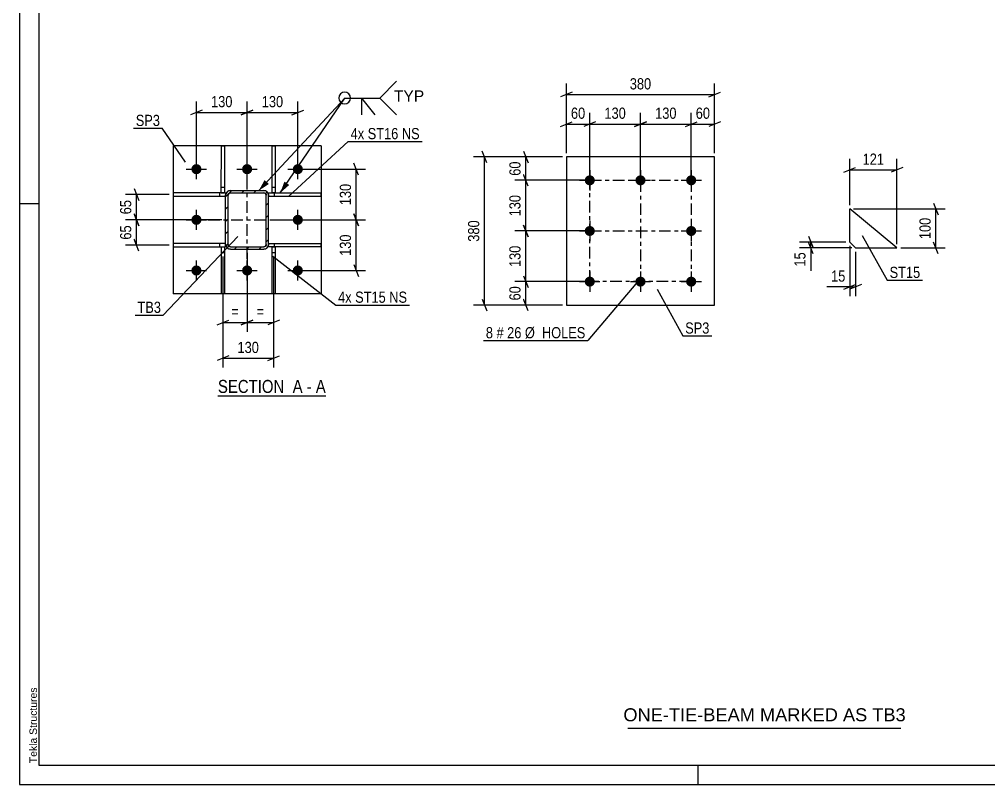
# Model space of a CAD drawing. Header units: millimetres. Extents: x 0 to 594, y 0 to 420.
# Drawn here: x 0 to 248.5, y 0 to 196.4 of the extents above; entities that cross this region are included whole.
import ezdxf

# ---------------------------------------------------------------- set-up
doc = ezdxf.new("R2010")
doc.units = ezdxf.units.MM
doc.linetypes.add('DXK_LINE_DOT2', pattern=[3.9198, 1.9599, -1.9599])
doc.linetypes.add('DXK_LINE_DOT3', pattern=[5.9187, 2.979, -0.9799, 0.9799, -0.9799])
doc.styles.add('Arial', font='ARIAL.TTF', dxfattribs={"height": 0.2})
doc.styles.add('Arial Narrow', font='ARIALN.TTF', dxfattribs={"height": 0.2})

# ---------------------------------------------------------------- blocks, each defined once
blk = doc.blocks.new('Unknown-490075158-1163')
at = {"color": 5, "linetype": 'Continuous'}
for p, q in [((0, 420), (0, 0)), ((5, 415), (5, 5)), ((5, 149), (0, 149)), ((5, 5), (589, 5)), ((174, 0), (174, 5)), ((0, 0), (594, 0))]:
    blk.add_line(p, q, dxfattribs=at)
at = {"color": 174, "linetype": 'Continuous', "style": 'Arial'}
blk.add_text('Tekla Structures', height=1.9102, rotation=90, dxfattribs=at).set_placement((4.5, 5.5))
blk = doc.blocks.new('Unknown-490075158-3666')
at = {"color": 7, "linetype": 'Continuous'}
blk.add_line((156, 14.5), (226, 14.5), dxfattribs=at)
at = {"color": 7, "style": 'Arial'}
blk.add_text('ONE-TIE-BEAM MARKED AS TB3', height=3.3428, dxfattribs=at).set_placement((154.86, 16.25))
blk = doc.blocks.new('Unknown-490075158-13 - 1405')
at = {"color": 6, "linetype": 'Continuous'}
blk.add_line((50.91, 99.76), (78.56, 99.76), dxfattribs=at)
at = {"color": 0, "linetype": 'Continuous'}
blk.add_wipeout([(69.02, 100.51), (69.02, 104.01), (50.91, 104.01), (50.91, 100.51)], dxfattribs=at)
at = {"color": 7, "linetype": 'Continuous', "style": 'Arial Narrow'}
blk.add_text('SECTION ', height=3.34, dxfattribs=at).set_placement((50.91, 100.51))
at = {"color": 0, "linetype": 'Continuous'}
blk.add_wipeout([(72.63, 100.51), (72.63, 104.01), (70.07, 104.01), (70.07, 100.51)], dxfattribs=at)
blk.add_wipeout([(74.95, 100.51), (74.95, 104.01), (73.68, 104.01), (73.68, 100.51)], dxfattribs=at)
at = {"color": 7, "linetype": 'Continuous', "style": 'Arial Narrow'}
blk.add_text('A', height=3.34, dxfattribs=at).set_placement((70.07, 100.51))
at = {"color": 0, "linetype": 'Continuous'}
blk.add_wipeout([(78.56, 100.51), (78.56, 104.01), (76, 104.01), (76, 100.51)], dxfattribs=at)
at = {"color": 7, "linetype": 'Continuous', "style": 'Arial Narrow'}
for s, p in [('-', (73.68, 100.51)), ('A', (76, 100.51))]:
    blk.add_text(s, height=3.34, dxfattribs=at).set_placement(p)
blk = doc.blocks.new('Part-490075158-1482 - 1405')
at = {"color": 2, "linetype": 'Continuous'}
for p, q in [((63.89, 138.83), (77.39, 138.83)), ((63.89, 138.03), (63.89, 138.63)), ((64.77, 138.03), (63.89, 138.03)), ((77.39, 138.03), (65.57, 138.03)), ((77.39, 138.03), (77.39, 138.83))]:
    blk.add_line(p, q, dxfattribs=at)
at = {"color": 7, "linetype": 'DXK_LINE_DOT2'}
for p, q in [((63.89, 138.63), (63.89, 138.83)), ((65.57, 138.03), (64.77, 138.03)), ((65.39, 138.03), (65.39, 138.83))]:
    blk.add_line(p, q, dxfattribs=at)
blk = doc.blocks.new('Part-490075158-1492 - 1405')
at = {"color": 2, "linetype": 'Continuous'}
for p, q in [((63.89, 151.23), (63.89, 151.83)), ((63.89, 151.83), (77.39, 151.83)), ((77.39, 151.03), (77.39, 151.83)), ((63.89, 151.03), (77.39, 151.03))]:
    blk.add_line(p, q, dxfattribs=at)
at = {"color": 7, "linetype": 'DXK_LINE_DOT2'}
for p, q in [((65.39, 151.03), (65.39, 151.83)), ((63.89, 151.23), (63.89, 151.03))]:
    blk.add_line(p, q, dxfattribs=at)
blk = doc.blocks.new('Part-490075158-1497 - 1405')
at = {"color": 2, "linetype": 'Continuous'}
for p, q in [((52.89, 151.83), (39.39, 151.83)), ((39.39, 151.83), (39.39, 151.03)), ((52.89, 151.83), (52.89, 151.23)), ((39.39, 151.03), (52.89, 151.03))]:
    blk.add_line(p, q, dxfattribs=at)
at = {"color": 7, "linetype": 'DXK_LINE_DOT2'}
for p, q in [((51.39, 151.03), (51.39, 151.83)), ((52.89, 151.03), (52.89, 151.23))]:
    blk.add_line(p, q, dxfattribs=at)
blk = doc.blocks.new('Part-490075158-1433 - 1405')
at = {"color": 2, "linetype": 'Continuous'}
for p, q in [((77.39, 163.93), (39.39, 163.93)), ((39.39, 163.93), (39.39, 125.93)), ((77.39, 163.93), (77.39, 125.93)), ((77.39, 125.93), (39.39, 125.93))]:
    blk.add_line(p, q, dxfattribs=at)
blk = doc.blocks.new('Part-490075158-1448 - 1405')
at = {"linetype": 'Continuous'}
h = blk.add_hatch(dxfattribs=at)
h.set_pattern_fill('', scale=0.7, style=0, pattern_type=0)
h.set_pattern_definition([(45, (63.5393, 152.0816), (-1.57154, 1.57154), [])])
h.paths.add_polyline_path([(63.8, 151.69), (63.54, 152.08), (63.15, 152.34), (62.69, 152.43), (54.09, 152.43), (53.63, 152.34), (53.24, 152.08), (52.98, 151.69), (52.89, 151.23), (52.89, 138.63), (52.98, 138.17), (53.24, 137.78), (53.63, 137.52), (54.09, 137.43), (62.69, 137.43), (63.15, 137.52), (63.54, 137.78), (63.8, 138.17), (63.89, 138.63), (63.89, 151.23)])
h.paths.add_polyline_path([(63.29, 138.63), (63.25, 138.4), (63.12, 138.21), (62.92, 138.08), (62.69, 138.03), (54.09, 138.03), (53.86, 138.08), (53.67, 138.21), (53.54, 138.4), (53.49, 138.63), (53.49, 151.23), (53.54, 151.46), (53.67, 151.66), (53.86, 151.79), (54.09, 151.83), (62.69, 151.83), (62.92, 151.79), (63.12, 151.66), (63.25, 151.46), (63.29, 151.23)])
blk.add_hatch(color=30, dxfattribs=at).paths.add_polyline_path([(58.39, 137.33, -1), (58.39, 137.53, -1)])
at = {"color": 7, "linetype": 'DXK_LINE_DOT3'}
for p, q in [((58.39, 134.93), (58.39, 154.93)), ((48.39, 144.93), (68.39, 144.93))]:
    blk.add_line(p, q, dxfattribs=at)
at = {"color": 7, "linetype": 'DXK_LINE_DOT2'}
for p, q in [((52.89, 151.23), (52.98, 151.69)), ((53.67, 151.66), (53.54, 151.46)), ((53.63, 152.34), (54.09, 152.43)), ((53.86, 151.79), (53.67, 151.66)), ((54.09, 151.83), (53.86, 151.79)), ((54.09, 152.43), (62.69, 152.43)), ((54.09, 151.83), (62.69, 151.83)), ((62.69, 152.43), (63.15, 152.34)), ((62.92, 151.79), (62.69, 151.83)), ((63.12, 151.66), (62.92, 151.79)), ((63.25, 151.46), (63.12, 151.66)), ((63.8, 151.69), (63.89, 151.23)), ((52.89, 138.63), (52.89, 151.23)), ((53.54, 151.46), (53.49, 151.23)), ((53.49, 138.63), (53.49, 151.23)), ((63.29, 151.23), (63.25, 151.46)), ((63.29, 138.63), (63.29, 151.23)), ((63.89, 138.63), (63.89, 151.23)), ((52.98, 138.17), (52.89, 138.63)), ((53.49, 138.63), (53.54, 138.4)), ((53.54, 138.4), (53.67, 138.21)), ((54.09, 137.43), (53.63, 137.52)), ((53.67, 138.21), (53.86, 138.08)), ((53.86, 138.08), (54.09, 138.03)), ((54.09, 138.03), (62.69, 138.03)), ((54.09, 137.43), (62.69, 137.43)), ((62.69, 138.03), (62.92, 138.08)), ((63.15, 137.52), (62.69, 137.43)), ((62.92, 138.08), (63.12, 138.21)), ((63.12, 138.21), (63.25, 138.4)), ((63.25, 138.4), (63.29, 138.63)), ((63.89, 138.63), (63.8, 138.17))]:
    blk.add_line(p, q, dxfattribs=at)
at = {"color": 2, "linetype": 'Continuous'}
for p, q in [((52.98, 151.69), (52.89, 151.23)), ((53.54, 151.46), (53.67, 151.66)), ((54.09, 152.43), (53.63, 152.34)), ((53.67, 151.66), (53.86, 151.79)), ((53.86, 151.79), (54.09, 151.83)), ((54.09, 152.43), (62.69, 152.43)), ((54.09, 151.83), (62.69, 151.83)), ((63.15, 152.34), (62.69, 152.43)), ((62.69, 151.83), (62.92, 151.79)), ((62.92, 151.79), (63.12, 151.66)), ((63.12, 151.66), (63.25, 151.46)), ((63.89, 151.23), (63.8, 151.69)), ((52.89, 138.63), (52.89, 151.23)), ((53.49, 151.23), (53.54, 151.46)), ((53.49, 138.63), (53.49, 151.23)), ((63.25, 151.46), (63.29, 151.23)), ((63.29, 138.63), (63.29, 151.23)), ((63.89, 138.63), (63.89, 151.23)), ((52.89, 138.63), (52.98, 138.17)), ((53.54, 138.4), (53.49, 138.63)), ((53.67, 138.21), (53.54, 138.4)), ((53.63, 137.52), (54.09, 137.43)), ((53.86, 138.08), (53.67, 138.21)), ((54.09, 138.03), (53.86, 138.08)), ((54.09, 138.03), (62.69, 138.03)), ((54.09, 137.43), (62.69, 137.43)), ((62.92, 138.08), (62.69, 138.03)), ((62.69, 137.43), (63.15, 137.52)), ((63.12, 138.21), (62.92, 138.08)), ((63.25, 138.4), (63.12, 138.21)), ((63.29, 138.63), (63.25, 138.4)), ((63.8, 138.17), (63.89, 138.63))]:
    blk.add_line(p, q, dxfattribs=at)
at = {"color": 30, "linetype": 'DXK_LINE_DOT3'}
blk.add_line((58.39, 137.43), (58.39, 137.43), dxfattribs=at)
at = {"color": 30, "linetype": 'Continuous'}
blk.add_circle((58.39, 137.43), 0.1, dxfattribs=at)
at = {"color": 7, "linetype": 'DXK_LINE_DOT2'}
for centre, start, end in [((54.09, 151.23), 112.5, 157.5), ((62.69, 151.23), 22.5, 67.5), ((54.09, 138.63), 202.5, 247.5), ((62.69, 138.63), 292.5, 337.5)]:
    blk.add_arc(centre, 1.2, start, end, dxfattribs=at)
at = {"color": 2, "linetype": 'Continuous'}
for centre, start, end in [((54.09, 151.23), 112.5, 157.5), ((62.69, 151.23), 22.5, 67.5), ((54.09, 138.63), 202.5, 247.5), ((62.69, 138.63), 292.5, 337.5)]:
    blk.add_arc(centre, 1.2, start, end, dxfattribs=at)
blk = doc.blocks.new('Part-490075158-1467 - 1405')
at = {"color": 2, "linetype": 'Continuous'}
for p, q in [((64.77, 151.84), (64.77, 163.93)), ((64.77, 163.93), (65.57, 163.93)), ((65.57, 163.93), (65.57, 151.84)), ((65.57, 151.84), (64.77, 151.84))]:
    blk.add_line(p, q, dxfattribs=at)
at = {"color": 7, "linetype": 'DXK_LINE_DOT2'}
blk.add_line((64.77, 153.34), (65.57, 153.34), dxfattribs=at)
blk = doc.blocks.new('Part-490075158-1487 - 1405')
at = {"color": 2, "linetype": 'Continuous'}
for p, q in [((52.89, 138.83), (39.39, 138.83)), ((39.39, 138.83), (39.39, 138.03)), ((39.39, 138.03), (51.78, 138.03)), ((52.58, 138.03), (52.89, 138.03)), ((52.89, 138.03), (52.89, 138.63))]:
    blk.add_line(p, q, dxfattribs=at)
at = {"color": 7, "linetype": 'DXK_LINE_DOT2'}
for p, q in [((51.39, 138.03), (51.39, 138.83)), ((51.78, 138.03), (52.58, 138.03)), ((52.89, 138.63), (52.89, 138.83))]:
    blk.add_line(p, q, dxfattribs=at)
blk = doc.blocks.new('Part-490075158-1503 - 1405')
at = {"color": 2, "linetype": 'Continuous'}
for p, q in [((51.77, 151.84), (51.78, 163.93)), ((51.78, 163.93), (52.58, 163.93)), ((52.58, 163.93), (52.57, 151.84)), ((51.77, 151.84), (52.57, 151.84))]:
    blk.add_line(p, q, dxfattribs=at)
at = {"color": 7, "linetype": 'DXK_LINE_DOT2'}
blk.add_line((51.77, 153.34), (52.57, 153.34), dxfattribs=at)
blk = doc.blocks.new('Bolt-490075158-1504 - 1405')
at = {"linetype": 'Continuous'}
for points in [[(44.09, 157.93, -1), (46.69, 157.93, -1)], [(57.09, 157.93, -1), (59.69, 157.93, -1)], [(70.09, 157.93, -1), (72.69, 157.93, -1)], [(44.09, 144.93, -1), (46.69, 144.93, -1)], [(70.09, 144.93, -1), (72.69, 144.93, -1)], [(44.09, 131.93, -1), (46.69, 131.93, -1)], [(57.09, 131.93, -1), (59.69, 131.93, -1)], [(70.09, 131.93, -1), (72.69, 131.93, -1)]]:
    blk.add_hatch(color=1, dxfattribs=at).paths.add_polyline_path(points)
at = {"color": 1, "linetype": 'Continuous'}
for p, q in [((45.39, 155.33), (45.39, 160.53)), ((58.39, 155.33), (58.39, 160.53)), ((71.39, 155.33), (71.39, 160.53)), ((42.79, 157.93), (47.99, 157.93)), ((55.79, 157.93), (60.99, 157.93)), ((68.79, 157.93), (73.99, 157.93)), ((45.39, 142.33), (45.39, 147.53)), ((71.39, 142.33), (71.39, 147.53)), ((42.79, 144.93), (47.99, 144.93)), ((68.79, 144.93), (73.99, 144.93)), ((45.39, 129.33), (45.39, 134.53)), ((58.39, 129.33), (58.39, 134.53)), ((71.39, 129.33), (71.39, 134.53)), ((42.79, 131.93), (47.99, 131.93)), ((55.79, 131.93), (60.99, 131.93)), ((68.79, 131.93), (73.99, 131.93))]:
    blk.add_line(p, q, dxfattribs=at)
blk = doc.blocks.new('Part-490075158-1511 - 1405')
at = {"color": 2, "linetype": 'Continuous'}
for p, q in [((51.78, 125.93), (51.78, 138.04)), ((51.78, 138.04), (52.58, 138.04)), ((52.58, 138.04), (52.58, 125.93)), ((52.58, 125.93), (51.78, 125.93))]:
    blk.add_line(p, q, dxfattribs=at)
at = {"color": 7, "linetype": 'DXK_LINE_DOT2'}
blk.add_line((51.78, 136.54), (52.58, 136.54), dxfattribs=at)
blk = doc.blocks.new('Part-490075158-1519 - 1405')
at = {"color": 2, "linetype": 'Continuous'}
for p, q in [((64.77, 125.93), (64.77, 138.04)), ((64.77, 138.04), (65.57, 138.04)), ((65.57, 138.04), (65.57, 125.93)), ((65.57, 125.93), (64.77, 125.93))]:
    blk.add_line(p, q, dxfattribs=at)
at = {"color": 7, "linetype": 'DXK_LINE_DOT2'}
blk.add_line((64.77, 136.54), (65.57, 136.54), dxfattribs=at)
blk = doc.blocks.new('Part-490075158-2124 - 2122')
at = {"color": 2, "linetype": 'Continuous'}
for p, q in [((178.25, 161.07), (140.25, 161.07)), ((140.25, 161.07), (140.25, 123.07)), ((178.25, 123.07), (178.25, 161.07)), ((140.25, 123.07), (178.25, 123.07))]:
    blk.add_line(p, q, dxfattribs=at)
blk = doc.blocks.new('Bolt-490075158-2125 - 2122')
at = {"linetype": 'Continuous'}
for points in [[(146.25, 156.37, -1), (146.25, 153.77, -1)], [(159.25, 156.37, -1), (159.25, 153.77, -1)], [(172.25, 156.37, -1), (172.25, 153.77, -1)], [(146.25, 143.37, -1), (146.25, 140.77, -1)], [(172.25, 143.37, -1), (172.25, 140.77, -1)], [(146.25, 130.37, -1), (146.25, 127.77, -1)], [(159.25, 130.37, -1), (159.25, 127.77, -1)], [(172.25, 130.37, -1), (172.25, 127.77, -1)]]:
    blk.add_hatch(color=1, dxfattribs=at).paths.add_polyline_path(points)
at = {"color": 1, "linetype": 'Continuous'}
for p, q in [((146.25, 157.67), (146.25, 152.47)), ((159.25, 157.67), (159.25, 152.47)), ((172.25, 157.67), (172.25, 152.47)), ((143.65, 155.07), (148.85, 155.07)), ((156.65, 155.07), (161.85, 155.07)), ((169.65, 155.07), (174.85, 155.07)), ((146.25, 144.67), (146.25, 139.47)), ((172.25, 144.67), (172.25, 139.47)), ((143.65, 142.07), (148.85, 142.07)), ((169.65, 142.07), (174.85, 142.07)), ((146.25, 131.67), (146.25, 126.47)), ((159.25, 131.67), (159.25, 126.47)), ((172.25, 131.67), (172.25, 126.47)), ((143.65, 129.07), (148.85, 129.07)), ((156.65, 129.07), (161.85, 129.07)), ((169.65, 129.07), (174.85, 129.07))]:
    blk.add_line(p, q, dxfattribs=at)
blk = doc.blocks.new('Part-490075158-1682 - 1676')
at = {"color": 2, "linetype": 'Continuous'}
for p, q in [((212.9, 139.22), (212.9, 147.72)), ((224.99, 137.72), (212.9, 147.72)), ((214.4, 137.72), (212.9, 139.22)), ((214.4, 137.72), (224.99, 137.72))]:
    blk.add_line(p, q, dxfattribs=at)
blk = doc.blocks.new('Rectangle-490075158-2213 - 2122')
at = {"color": 1, "linetype": 'DXK_LINE_DOT3'}
blk.add_lwpolyline([(146.25, 155.07), (172.25, 155.07), (172.25, 129.07), (146.25, 129.07), (146.25, 155.07)], close=True, dxfattribs=at)
blk = doc.blocks.new('Line-490075158-2206 - 2122')
at = {"color": 1, "linetype": 'DXK_LINE_DOT3'}
blk.add_line((146.25, 142.07), (172.25, 142.07), dxfattribs=at)
blk = doc.blocks.new('Line-490075158-2198 - 2122')
at = {"color": 1, "linetype": 'DXK_LINE_DOT3'}
blk.add_line((159.25, 155.07), (159.25, 129.07), dxfattribs=at)
blk = doc.blocks.new('StraightDimension-490075158-1573 - 1405')
at = {"color": 7, "linetype": 'Continuous'}
for p, q in [((51.89, 144.93), (27.18, 144.93)), ((29.43, 146.43), (30.63, 143.43)), ((30.03, 138.43), (30.03, 144.93)), ((30.63, 136.93), (29.43, 139.93)), ((38.39, 138.43), (27.18, 138.43))]:
    blk.add_line(p, q, dxfattribs=at)
at = {"color": 0}
blk.add_wipeout([(29.28, 144.11), (25.08, 144.11), (25.08, 139.25), (29.28, 139.25)], dxfattribs=at)
at = {"color": 3, "style": 'Arial Narrow'}
blk.add_text('65', height=2.863, rotation=90.0002, dxfattribs=at).set_placement((28.68, 139.85))
blk = doc.blocks.new('StraightDimension-490075158-1562 - 1405')
at = {"color": 7, "linetype": 'Continuous'}
for p, q in [((64.89, 144.93), (88.77, 144.93)), ((86.97, 143.43), (85.77, 146.43)), ((86.37, 131.93), (86.37, 144.93)), ((72.39, 131.93), (88.77, 131.93)), ((85.77, 133.43), (86.97, 130.43))]:
    blk.add_line(p, q, dxfattribs=at)
at = {"color": 0}
blk.add_wipeout([(85.62, 141.78), (81.42, 141.78), (81.42, 135.09), (85.62, 135.09)], dxfattribs=at)
at = {"color": 3, "style": 'Arial Narrow'}
blk.add_text('130', height=2.863, rotation=90.0002, dxfattribs=at).set_placement((85.02, 135.69))
blk = doc.blocks.new('StraightDimension-490075158-1581 - 1405')
at = {"color": 7, "linetype": 'Continuous'}
for p, q in [((29.43, 152.93), (30.63, 149.93)), ((38.39, 151.43), (27.18, 151.43)), ((30.03, 144.93), (30.03, 151.43)), ((51.89, 144.93), (27.18, 144.93)), ((30.63, 143.43), (29.43, 146.43))]:
    blk.add_line(p, q, dxfattribs=at)
at = {"color": 0}
blk.add_wipeout([(29.28, 150.61), (25.08, 150.61), (25.08, 145.75), (29.28, 145.75)], dxfattribs=at)
at = {"color": 3, "style": 'Arial Narrow'}
blk.add_text('65', height=2.863, rotation=90.0002, dxfattribs=at).set_placement((28.68, 146.35))
blk = doc.blocks.new('StraightDimension-490075158-1522 - 1405')
at = {"color": 7, "linetype": 'Continuous'}
for p, q in [((58.39, 153.43), (58.39, 175.33)), ((71.39, 158.93), (71.39, 175.33)), ((59.89, 173.08), (56.89, 171.88)), ((58.39, 172.48), (71.39, 172.48)), ((69.89, 171.88), (72.89, 173.08))]:
    blk.add_line(p, q, dxfattribs=at)
at = {"color": 0}
blk.add_wipeout([(68.23, 173.23), (68.23, 177.43), (61.55, 177.43), (61.55, 173.23)], dxfattribs=at)
at = {"color": 3, "style": 'Arial Narrow'}
blk.add_text('130', height=2.863, dxfattribs=at).set_placement((62.15, 173.83))
blk = doc.blocks.new('StraightDimension-490075158-1537 - 1405')
at = {"color": 7, "linetype": 'Continuous'}
for p, q in [((45.39, 158.93), (45.39, 175.33)), ((58.39, 153.43), (58.39, 175.33)), ((46.89, 173.08), (43.89, 171.88)), ((45.39, 172.48), (58.39, 172.48)), ((56.89, 171.88), (59.89, 173.08))]:
    blk.add_line(p, q, dxfattribs=at)
at = {"color": 0}
blk.add_wipeout([(55.23, 173.23), (55.23, 177.43), (48.55, 177.43), (48.55, 173.23)], dxfattribs=at)
at = {"color": 3, "style": 'Arial Narrow'}
blk.add_text('130', height=2.863, dxfattribs=at).set_placement((49.15, 173.83))
blk = doc.blocks.new('StraightDimension-490075158-1547 - 1405')
at = {"color": 7, "linetype": 'Continuous'}
for p, q in [((86.97, 156.43), (85.77, 159.43)), ((72.39, 157.93), (88.77, 157.93)), ((86.37, 144.93), (86.37, 157.93)), ((64.89, 144.93), (88.77, 144.93)), ((85.77, 146.43), (86.97, 143.43))]:
    blk.add_line(p, q, dxfattribs=at)
at = {"color": 0}
blk.add_wipeout([(85.62, 154.78), (81.42, 154.78), (81.42, 148.09), (85.62, 148.09)], dxfattribs=at)
at = {"color": 3, "style": 'Arial Narrow'}
blk.add_text('130', height=2.863, rotation=90.0002, dxfattribs=at).set_placement((85.02, 148.69))
blk = doc.blocks.new('StraightDimension-490075158-1588 - 1405')
at = {"color": 7, "linetype": 'Continuous'}
for p, q in [((58.39, 136.43), (58.39, 116.22)), ((65.17, 124.93), (65.17, 116.22)), ((56.89, 118.02), (59.89, 119.22)), ((58.39, 118.62), (65.17, 118.62)), ((66.67, 119.22), (63.67, 118.02))]:
    blk.add_line(p, q, dxfattribs=at)
at = {"color": 0}
blk.add_wipeout([(63.34, 119.37), (63.34, 123.57), (60.22, 123.57), (60.22, 119.37)], dxfattribs=at)
at = {"color": 3, "style": 'Arial Narrow'}
blk.add_text('=', height=2.86, dxfattribs=at).set_placement((60.82, 119.97))
blk = doc.blocks.new('StraightDimension-490075158-1595 - 1405')
at = {"color": 7, "linetype": 'Continuous'}
for p, q in [((58.39, 136.43), (58.39, 116.22)), ((52.18, 124.93), (52.18, 116.22)), ((50.68, 118.02), (53.68, 119.22)), ((52.18, 118.62), (58.39, 118.62)), ((59.89, 119.22), (56.89, 118.02))]:
    blk.add_line(p, q, dxfattribs=at)
at = {"color": 0}
blk.add_wipeout([(56.84, 119.37), (56.84, 123.57), (53.72, 123.57), (53.72, 119.37)], dxfattribs=at)
at = {"color": 3, "style": 'Arial Narrow'}
blk.add_text('=', height=2.86, dxfattribs=at).set_placement((54.32, 119.97))
blk = doc.blocks.new('StraightDimension-490075158-3613 - 1405')
at = {"color": 7, "linetype": 'Continuous'}
for p, q in [((52.18, 135.54), (52.18, 107.01)), ((65.17, 135.54), (65.17, 107.01)), ((53.68, 110.01), (50.68, 108.81)), ((52.18, 109.41), (65.17, 109.41)), ((63.67, 108.81), (66.67, 110.01))]:
    blk.add_line(p, q, dxfattribs=at)
at = {"color": 0}
blk.add_wipeout([(62.02, 110.16), (62.02, 114.36), (55.33, 114.36), (55.33, 110.16)], dxfattribs=at)
at = {"color": 3, "style": 'Arial Narrow'}
blk.add_text('130', height=2.863, dxfattribs=at).set_placement((55.93, 110.76))
blk = doc.blocks.new('StraightDimension-490075158-2188 - 2122')
at = {"color": 7, "linetype": 'Continuous'}
for p, q in [((119.86, 159.57), (118.66, 162.57)), ((139.25, 161.07), (116.41, 161.07)), ((119.26, 123.07), (119.26, 161.07)), ((118.66, 124.57), (119.86, 121.57)), ((139.25, 123.07), (116.41, 123.07))]:
    blk.add_line(p, q, dxfattribs=at)
at = {"color": 0}
blk.add_wipeout([(118.51, 145.41), (114.31, 145.41), (114.31, 138.72), (118.51, 138.72)], dxfattribs=at)
at = {"color": 3, "style": 'Arial Narrow'}
blk.add_text('380', height=2.863, rotation=90.0002, dxfattribs=at).set_placement((117.91, 139.32))
blk = doc.blocks.new('StraightDimension-490075158-3529 - 2122')
at = {"color": 7, "linetype": 'Continuous'}
for p, q in [((146.25, 156.07), (146.25, 172.36)), ((159.25, 156.07), (159.25, 172.36)), ((147.75, 170.11), (144.75, 168.91)), ((146.25, 169.51), (159.25, 169.51)), ((157.75, 168.91), (160.75, 170.11))]:
    blk.add_line(p, q, dxfattribs=at)
at = {"color": 0}
blk.add_wipeout([(156.09, 170.26), (156.09, 174.46), (149.41, 174.46), (149.41, 170.26)], dxfattribs=at)
at = {"color": 3, "style": 'Arial Narrow'}
blk.add_text('130', height=2.863, dxfattribs=at).set_placement((150.01, 170.86))
blk = doc.blocks.new('StraightDimension-490075158-3509 - 2122')
at = {"color": 7, "linetype": 'Continuous'}
for p, q in [((130.44, 153.57), (129.24, 156.57)), ((145.25, 155.07), (126.99, 155.07)), ((129.84, 142.07), (129.84, 155.07)), ((145.25, 142.07), (126.99, 142.07)), ((129.24, 143.57), (130.44, 140.57))]:
    blk.add_line(p, q, dxfattribs=at)
at = {"color": 0}
blk.add_wipeout([(129.09, 151.91), (124.89, 151.91), (124.89, 145.22), (129.09, 145.22)], dxfattribs=at)
at = {"color": 3, "style": 'Arial Narrow'}
blk.add_text('130', height=2.863, rotation=90.0002, dxfattribs=at).set_placement((128.49, 145.82))
blk = doc.blocks.new('StraightDimension-490075158-2129 - 2122')
at = {"color": 7, "linetype": 'Continuous'}
for p, q in [((129.24, 162.57), (130.44, 159.57)), ((139.25, 161.07), (126.99, 161.07)), ((129.84, 155.07), (129.84, 161.07)), ((130.44, 153.57), (129.24, 156.57)), ((145.25, 155.07), (126.99, 155.07))]:
    blk.add_line(p, q, dxfattribs=at)
at = {"color": 0}
blk.add_wipeout([(129.09, 160.49), (124.89, 160.49), (124.89, 155.64), (129.09, 155.64)], dxfattribs=at)
at = {"color": 3, "style": 'Arial Narrow'}
blk.add_text('60', height=2.863, rotation=90.0002, dxfattribs=at).set_placement((128.49, 156.24))
blk = doc.blocks.new('StraightDimension-490075158-2141 - 2122')
at = {"color": 7, "linetype": 'Continuous'}
for p, q in [((129.24, 130.57), (130.44, 127.57)), ((145.25, 129.07), (126.99, 129.07)), ((129.84, 123.07), (129.84, 129.07)), ((130.44, 121.57), (129.24, 124.57)), ((139.25, 123.07), (126.99, 123.07))]:
    blk.add_line(p, q, dxfattribs=at)
at = {"color": 0}
blk.add_wipeout([(129.09, 128.49), (124.89, 128.49), (124.89, 123.64), (129.09, 123.64)], dxfattribs=at)
at = {"color": 3, "style": 'Arial Narrow'}
blk.add_text('60', height=2.863, rotation=90.0002, dxfattribs=at).set_placement((128.49, 124.24))
blk = doc.blocks.new('StraightDimension-490075158-2152 - 2122')
at = {"color": 7, "linetype": 'Continuous'}
for p, q in [((140.25, 162.07), (140.25, 179.9)), ((178.25, 162.07), (178.25, 179.9)), ((141.75, 177.65), (138.75, 176.45)), ((140.25, 177.05), (178.25, 177.05)), ((176.75, 176.45), (179.75, 177.65))]:
    blk.add_line(p, q, dxfattribs=at)
at = {"color": 0}
blk.add_wipeout([(162.59, 177.8), (162.59, 182), (155.91, 182), (155.91, 177.8)], dxfattribs=at)
at = {"color": 3, "style": 'Arial Narrow'}
blk.add_text('380', height=2.863, dxfattribs=at).set_placement((156.51, 178.4))
blk = doc.blocks.new('StraightDimension-490075158-2165 - 2122')
at = {"color": 7, "linetype": 'Continuous'}
for p, q in [((140.25, 162.07), (140.25, 172.36)), ((146.25, 156.07), (146.25, 172.36)), ((138.75, 168.91), (141.75, 170.11)), ((140.25, 169.51), (146.25, 169.51)), ((147.75, 170.11), (144.75, 168.91))]:
    blk.add_line(p, q, dxfattribs=at)
at = {"color": 0}
blk.add_wipeout([(145.68, 170.26), (145.68, 174.46), (140.82, 174.46), (140.82, 170.26)], dxfattribs=at)
at = {"color": 3, "style": 'Arial Narrow'}
blk.add_text('60', height=2.863, dxfattribs=at).set_placement((141.42, 170.86))
blk = doc.blocks.new('StraightDimension-490075158-2177 - 2122')
at = {"color": 7, "linetype": 'Continuous'}
for p, q in [((172.25, 156.07), (172.25, 172.36)), ((178.25, 162.07), (178.25, 172.36)), ((170.75, 168.91), (173.75, 170.11)), ((172.25, 169.51), (178.25, 169.51)), ((179.75, 170.11), (176.75, 168.91))]:
    blk.add_line(p, q, dxfattribs=at)
at = {"color": 0}
blk.add_wipeout([(177.68, 170.26), (177.68, 174.46), (172.82, 174.46), (172.82, 170.26)], dxfattribs=at)
at = {"color": 3, "style": 'Arial Narrow'}
blk.add_text('60', height=2.863, dxfattribs=at).set_placement((173.42, 170.86))
blk = doc.blocks.new('StraightDimension-490075158-3507 - 2122')
at = {"color": 7, "linetype": 'Continuous'}
for p, q in [((145.25, 142.07), (126.99, 142.07)), ((130.44, 140.57), (129.24, 143.57)), ((129.84, 129.07), (129.84, 142.07)), ((129.24, 130.57), (130.44, 127.57)), ((145.25, 129.07), (126.99, 129.07))]:
    blk.add_line(p, q, dxfattribs=at)
at = {"color": 0}
blk.add_wipeout([(129.09, 138.91), (124.89, 138.91), (124.89, 132.22), (129.09, 132.22)], dxfattribs=at)
at = {"color": 3, "style": 'Arial Narrow'}
blk.add_text('130', height=2.863, rotation=90.0002, dxfattribs=at).set_placement((128.49, 132.82))
blk = doc.blocks.new('StraightDimension-490075158-3531 - 2122')
at = {"color": 7, "linetype": 'Continuous'}
for p, q in [((159.25, 156.07), (159.25, 172.36)), ((172.25, 156.07), (172.25, 172.36)), ((160.75, 170.11), (157.75, 168.91)), ((159.25, 169.51), (172.25, 169.51)), ((170.75, 168.91), (173.75, 170.11))]:
    blk.add_line(p, q, dxfattribs=at)
at = {"color": 0}
blk.add_wipeout([(169.09, 170.26), (169.09, 174.46), (162.41, 174.46), (162.41, 170.26)], dxfattribs=at)
at = {"color": 3, "style": 'Arial Narrow'}
blk.add_text('130', height=2.863, dxfattribs=at).set_placement((163.01, 170.86))
blk = doc.blocks.new('StraightDimension-490075158-1710 - 1676')
at = {"color": 7, "linetype": 'Continuous'}
for p, q in [((211.9, 139.22), (200.05, 139.22)), ((202.3, 140.72), (203.5, 137.72)), ((203.5, 136.22), (202.3, 139.22)), ((202.9, 137.72), (202.9, 139.22)), ((213.4, 137.72), (200.05, 137.72))]:
    blk.add_line(p, q, dxfattribs=at)
at = {"color": 0}
blk.add_wipeout([(202.15, 137.19), (197.95, 137.19), (197.95, 132.34), (202.15, 132.34)], dxfattribs=at)
at = {"color": 7, "linetype": 'Continuous'}
blk.add_line((202.9, 137.72), (202.9, 131.81), dxfattribs=at)
blk.add_line((202.9, 137.72), (202.9, 131.81), dxfattribs=at)
at = {"color": 3, "style": 'Arial Narrow'}
blk.add_text('15', height=2.863, rotation=90.0002, dxfattribs=at).set_placement((201.55, 132.94))
blk = doc.blocks.new('StraightDimension-490075158-1686 - 1676')
at = {"color": 7, "linetype": 'Continuous'}
for p, q in [((234.39, 149.22), (235.59, 146.22)), ((213.9, 147.72), (237.39, 147.72)), ((234.99, 137.72), (234.99, 147.72)), ((235.59, 136.22), (234.39, 139.22)), ((225.99, 137.72), (237.39, 137.72))]:
    blk.add_line(p, q, dxfattribs=at)
at = {"color": 0}
blk.add_wipeout([(234.24, 146.06), (230.04, 146.06), (230.04, 139.38), (234.24, 139.38)], dxfattribs=at)
at = {"color": 3, "style": 'Arial Narrow'}
blk.add_text('100', height=2.863, rotation=90.0002, dxfattribs=at).set_placement((233.64, 139.98))
blk = doc.blocks.new('StraightDimension-490075158-1721 - 1676')
at = {"color": 7, "linetype": 'Continuous'}
for p, q in [((212.9, 148.72), (212.9, 160.57)), ((224.99, 138.72), (224.99, 160.57)), ((211.4, 157.12), (214.4, 158.32)), ((212.9, 157.72), (224.99, 157.72)), ((226.49, 158.32), (223.49, 157.12))]:
    blk.add_line(p, q, dxfattribs=at)
at = {"color": 0}
blk.add_wipeout([(222.29, 158.47), (222.29, 162.67), (215.6, 162.67), (215.6, 158.47)], dxfattribs=at)
at = {"color": 3, "style": 'Arial Narrow'}
blk.add_text('121', height=2.863, dxfattribs=at).set_placement((216.2, 159.07))
blk = doc.blocks.new('StraightDimension-490075158-1697 - 1676')
at = {"color": 7, "linetype": 'Continuous'}
for p, q in [((212.9, 138.22), (212.9, 125.32)), ((214.4, 136.72), (214.4, 125.32)), ((211.4, 127.12), (214.4, 128.32)), ((215.9, 128.32), (212.9, 127.12)), ((212.9, 127.72), (214.4, 127.72))]:
    blk.add_line(p, q, dxfattribs=at)
at = {"color": 0}
blk.add_wipeout([(212.37, 128.47), (212.37, 132.67), (207.52, 132.67), (207.52, 128.47)], dxfattribs=at)
at = {"color": 7, "linetype": 'Continuous'}
blk.add_line((212.9, 127.72), (206.99, 127.72), dxfattribs=at)
blk.add_line((212.9, 127.72), (206.99, 127.72), dxfattribs=at)
at = {"color": 3, "style": 'Arial Narrow'}
blk.add_text('15', height=2.863, dxfattribs=at).set_placement((208.12, 129.07))
blk = doc.blocks.new('Mark-490075158-1428 - 1405')
at = {"color": 0}
blk.add_wipeout([(36.05, 169.01), (36.05, 172.01), (29.84, 172.01), (29.84, 169.01)], dxfattribs=at)
blk.add_wipeout([(36.05, 169.01), (36.05, 172.01), (29.84, 172.01), (29.84, 169.01)], dxfattribs=at)
at = {"color": 30, "linetype": 'Continuous'}
for p in [(29.24, 168.41), (42.57, 159.75)]:
    blk.add_line(p, (36.65, 168.41), dxfattribs=at)
at = {"color": 3, "style": 'Arial Narrow'}
blk.add_text('SP3', height=2.863, dxfattribs=at).set_placement((29.84, 169.01))
blk = doc.blocks.new('Mark-490075158-1444 - 1405')
at = {"color": 0}
blk.add_wipeout([(36.3, 121.05), (36.3, 124.05), (30.28, 124.05), (30.28, 121.05)], dxfattribs=at)
blk.add_wipeout([(36.3, 121.05), (36.3, 124.05), (30.28, 124.05), (30.28, 121.05)], dxfattribs=at)
at = {"color": 30, "linetype": 'Continuous'}
for p in [(55.98, 140.62), (29.68, 120.45)]:
    blk.add_line(p, (36.9, 120.45), dxfattribs=at)
at = {"color": 3, "style": 'Arial Narrow'}
blk.add_text('TB3', height=2.863, dxfattribs=at).set_placement((30.28, 121.05))
blk = doc.blocks.new('MarkSet-490075158-1624 - 1405')
at = {"color": 0}
blk.add_wipeout([(85.19, 123.65), (85.19, 126.65), (81.71, 126.65), (81.71, 123.65)], dxfattribs=at)
blk.add_wipeout([(85.19, 123.65), (85.19, 126.65), (81.71, 126.65), (81.71, 123.65)], dxfattribs=at)
at = {"color": 30, "linetype": 'Continuous'}
blk.add_line((64.96, 135.59), (81.11, 123.05), dxfattribs=at)
at = {"color": 0}
blk.add_wipeout([(93.94, 123.65), (93.94, 126.65), (86.09, 126.65), (86.09, 123.65)], dxfattribs=at)
blk.add_wipeout([(93.94, 123.65), (93.94, 126.65), (86.09, 126.65), (86.09, 123.65)], dxfattribs=at)
at = {"color": 3, "style": 'Arial Narrow'}
blk.add_text('4x', height=2.863, dxfattribs=at).set_placement((81.71, 123.65))
at = {"color": 0}
blk.add_wipeout([(99.41, 123.65), (99.41, 126.65), (94.84, 126.65), (94.84, 123.65)], dxfattribs=at)
blk.add_wipeout([(99.41, 123.65), (99.41, 126.65), (94.84, 126.65), (94.84, 123.65)], dxfattribs=at)
at = {"color": 30, "linetype": 'Continuous'}
blk.add_line((81.11, 123.05), (100.01, 123.05), dxfattribs=at)
at = {"color": 3, "style": 'Arial Narrow'}
for s, p in [('ST15', (86.09, 123.65)), ('NS', (94.84, 123.65))]:
    blk.add_text(s, height=2.863, dxfattribs=at).set_placement(p)
blk = doc.blocks.new('MarkSet-490075158-1654 - 1405')
at = {"color": 0}
blk.add_wipeout([(88.41, 165.62), (88.41, 168.62), (84.94, 168.62), (84.94, 165.62)], dxfattribs=at)
blk.add_wipeout([(88.41, 165.62), (88.41, 168.62), (84.94, 168.62), (84.94, 165.62)], dxfattribs=at)
at = {"color": 30, "linetype": 'Continuous'}
blk.add_line((69.09, 151.03), (84.34, 165.02), dxfattribs=at)
at = {"color": 0}
blk.add_wipeout([(97.17, 165.62), (97.17, 168.62), (89.31, 168.62), (89.31, 165.62)], dxfattribs=at)
blk.add_wipeout([(97.17, 165.62), (97.17, 168.62), (89.31, 168.62), (89.31, 165.62)], dxfattribs=at)
at = {"color": 3, "style": 'Arial Narrow'}
blk.add_text('4x', height=2.863, dxfattribs=at).set_placement((84.94, 165.62))
at = {"color": 0}
blk.add_wipeout([(102.63, 165.62), (102.63, 168.62), (98.07, 168.62), (98.07, 165.62)], dxfattribs=at)
blk.add_wipeout([(102.63, 165.62), (102.63, 168.62), (98.07, 168.62), (98.07, 165.62)], dxfattribs=at)
at = {"color": 30, "linetype": 'Continuous'}
blk.add_line((84.34, 165.02), (103.23, 165.02), dxfattribs=at)
at = {"color": 3, "style": 'Arial Narrow'}
for s, p in [('ST16', (89.31, 165.62)), ('NS', (98.07, 165.62))]:
    blk.add_text(s, height=2.863, dxfattribs=at).set_placement(p)
blk = doc.blocks.new('WeldMark-490075158-3252 - 1405')
at = {"linetype": 'Continuous'}
for points in [[(63.97, 154.12), (61.38, 152.43), (62.87, 155.14)], [(69.19, 153.89), (66.89, 151.83), (67.95, 154.74)]]:
    blk.add_hatch(color=30, dxfattribs=at).paths.add_polyline_path(points)
at = {"color": 30, "linetype": 'Continuous'}
for p, q in [((61.38, 152.43), (83.41, 176.19)), ((66.89, 151.83), (83.41, 176.19)), ((83.41, 176.19), (92.41, 176.19))]:
    blk.add_line(p, q, dxfattribs=at)
at = {"color": 3, "linetype": 'Continuous'}
for q in [(91.13, 171.9), (87.7, 171.9)]:
    blk.add_line((87.7, 176.19), q, dxfattribs=at)
for start, end in [(90, 270), (270, 90)]:
    blk.add_arc((83.41, 176.19), 1.5, start, end, dxfattribs=at)
at = {"color": 0, "linetype": 'Continuous'}
blk.add_wipeout([(103.79, 175.29), (103.79, 178.29), (96.01, 178.29), (96.01, 175.29)], dxfattribs=at)
blk.add_wipeout([(103.79, 175.29), (103.79, 178.29), (96.01, 178.29), (96.01, 175.29)], dxfattribs=at)
at = {"color": 3, "linetype": 'Continuous'}
for q in [(96.7, 180.47), (96.7, 171.9)]:
    blk.add_line((92.41, 176.19), q, dxfattribs=at)
at = {"color": 3, "linetype": 'Continuous', "style": 'Arial'}
blk.add_text('TYP', height=2.865, dxfattribs=at).set_placement((96.01, 175.29))
blk = doc.blocks.new('Mark-490075158-2576 - 2122')
at = {"color": 0}
blk.add_wipeout([(121.43, 114.54), (121.43, 117.54), (119.6, 117.54), (119.6, 114.54)], dxfattribs=at)
blk.add_wipeout([(121.43, 114.54), (121.43, 117.54), (119.6, 117.54), (119.6, 114.54)], dxfattribs=at)
blk.add_wipeout([(124.16, 114.54), (124.16, 117.54), (122.33, 117.54), (122.33, 114.54)], dxfattribs=at)
blk.add_wipeout([(124.16, 114.54), (124.16, 117.54), (122.33, 117.54), (122.33, 114.54)], dxfattribs=at)
at = {"color": 3, "style": 'Arial Narrow'}
blk.add_text('8', height=2.86, dxfattribs=at).set_placement((119.6, 114.54))
at = {"color": 0}
blk.add_wipeout([(128.71, 114.54), (128.71, 117.54), (125.06, 117.54), (125.06, 114.54)], dxfattribs=at)
blk.add_wipeout([(128.71, 114.54), (128.71, 117.54), (125.06, 117.54), (125.06, 114.54)], dxfattribs=at)
at = {"color": 3, "style": 'Arial Narrow'}
blk.add_text('#', height=2.86, dxfattribs=at).set_placement((122.33, 114.54))
at = {"color": 0}
blk.add_wipeout([(145.14, 114.54), (145.14, 117.54), (129.61, 117.54), (129.61, 114.54)], dxfattribs=at)
blk.add_wipeout([(145.14, 114.54), (145.14, 117.54), (129.61, 117.54), (129.61, 114.54)], dxfattribs=at)
at = {"color": 7, "linetype": 'Continuous'}
for p in [(159, 129.65), (119, 113.94)]:
    blk.add_line(p, (145.74, 113.94), dxfattribs=at)
at = {"color": 3, "style": 'Arial Narrow'}
for s, p in [('26', (125.06, 114.54)), ('Ø  HOLES', (129.61, 114.54))]:
    blk.add_text(s, height=2.863, dxfattribs=at).set_placement(p)
blk = doc.blocks.new('Mark-490075158-2568 - 2122')
at = {"color": 0}
blk.add_wipeout([(176.93, 115.74), (176.93, 118.74), (170.71, 118.74), (170.71, 115.74)], dxfattribs=at)
blk.add_wipeout([(176.93, 115.74), (176.93, 118.74), (170.71, 118.74), (170.71, 115.74)], dxfattribs=at)
at = {"color": 30, "linetype": 'Continuous'}
for p, q in [((163.52, 127.12), (170.11, 115.14)), ((170.11, 115.14), (177.53, 115.14))]:
    blk.add_line(p, q, dxfattribs=at)
at = {"color": 3, "style": 'Arial Narrow'}
blk.add_text('SP3', height=2.863, dxfattribs=at).set_placement((170.71, 115.74))
blk = doc.blocks.new('Mark-490075158-1678 - 1676')
at = {"color": 0}
blk.add_wipeout([(230.97, 130.01), (230.97, 133.01), (223.12, 133.01), (223.12, 130.01)], dxfattribs=at)
blk.add_wipeout([(230.97, 130.01), (230.97, 133.01), (223.12, 133.01), (223.12, 130.01)], dxfattribs=at)
at = {"color": 30, "linetype": 'Continuous'}
for p, q in [((216.11, 140.88), (222.52, 129.41)), ((222.52, 129.41), (231.57, 129.41))]:
    blk.add_line(p, q, dxfattribs=at)
at = {"color": 3, "style": 'Arial Narrow'}
blk.add_text('ST15', height=2.863, dxfattribs=at).set_placement((223.12, 130.01))

msp = doc.modelspace()

# ---------------------------------------------------------------- block references
for name in ['Unknown-490075158-1163', 'Part-490075158-1433 - 1405', 'Part-490075158-1503 - 1405', 'Part-490075158-1467 - 1405', 'Bolt-490075158-1504 - 1405', 'Part-490075158-2124 - 2122', 'Bolt-490075158-2125 - 2122', 'Part-490075158-1448 - 1405', 'Rectangle-490075158-2213 - 2122', 'Line-490075158-2198 - 2122', 'Part-490075158-1497 - 1405', 'Part-490075158-1492 - 1405', 'Part-490075158-1682 - 1676', 'Line-490075158-2206 - 2122', 'Part-490075158-1487 - 1405', 'Part-490075158-1511 - 1405', 'Part-490075158-1482 - 1405', 'Part-490075158-1519 - 1405', 'Unknown-490075158-3666']:
    msp.add_blockref(name, (0, 0))

# ---------------------------------------------------------------- next in the draw order: block references
for name in ['StraightDimension-490075158-1522 - 1405', 'StraightDimension-490075158-3529 - 2122', 'Mark-490075158-1428 - 1405', 'StraightDimension-490075158-2188 - 2122', 'StraightDimension-490075158-1573 - 1405', 'StraightDimension-490075158-1562 - 1405', 'StraightDimension-490075158-1710 - 1676', 'Mark-490075158-2568 - 2122', 'Unknown-490075158-13 - 1405']:
    msp.add_blockref(name, (0, 0))

# ---------------------------------------------------------------- next in the draw order: block references
for name in ['StraightDimension-490075158-1547 - 1405', 'StraightDimension-490075158-3509 - 2122', 'StraightDimension-490075158-1581 - 1405', 'StraightDimension-490075158-1686 - 1676', 'StraightDimension-490075158-1588 - 1405', 'StraightDimension-490075158-2141 - 2122']:
    msp.add_blockref(name, (0, 0))

# ---------------------------------------------------------------- next in the draw order: block references
for name in ['StraightDimension-490075158-1537 - 1405', 'MarkSet-490075158-1654 - 1405', 'StraightDimension-490075158-2129 - 2122', 'StraightDimension-490075158-1721 - 1676', 'StraightDimension-490075158-3507 - 2122', 'StraightDimension-490075158-1595 - 1405']:
    msp.add_blockref(name, (0, 0))

# ---------------------------------------------------------------- next in the draw order: block references
for name in ['StraightDimension-490075158-2152 - 2122', 'WeldMark-490075158-3252 - 1405', 'StraightDimension-490075158-1697 - 1676', 'StraightDimension-490075158-3613 - 1405', 'Mark-490075158-2576 - 2122']:
    msp.add_blockref(name, (0, 0))

# ---------------------------------------------------------------- next in the draw order: block references
for name in ['StraightDimension-490075158-2165 - 2122', 'StraightDimension-490075158-2177 - 2122', 'Mark-490075158-1444 - 1405', 'Mark-490075158-1678 - 1676', 'MarkSet-490075158-1624 - 1405']:
    msp.add_blockref(name, (0, 0))

# ---------------------------------------------------------------- next in the draw order: block references
msp.add_blockref('StraightDimension-490075158-3531 - 2122', (0, 0))

doc.saveas('drawing.dxf')
